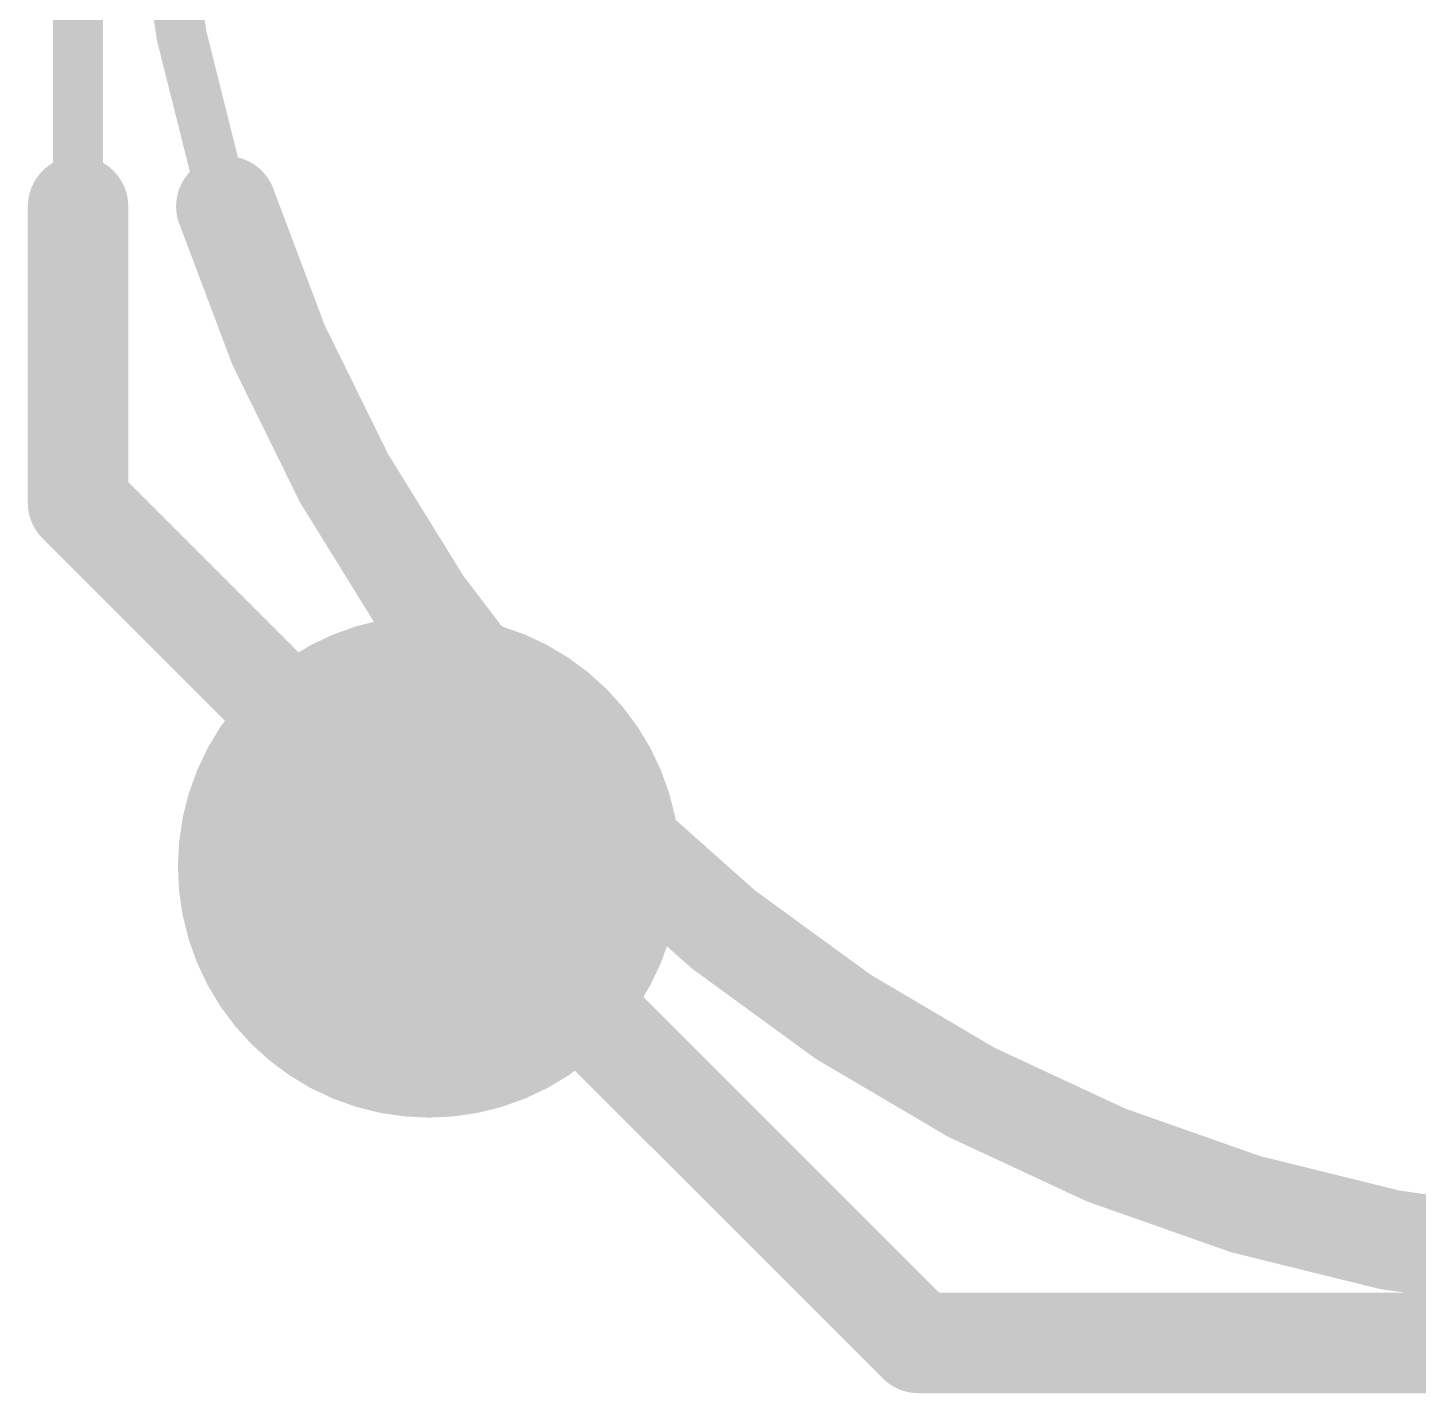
# Model space of a CAD drawing. Extents: x -8 to 103, y -21 to 29.
# Drawn here: x 11.634 to 14.447, y 13.158 to 15.921 of the extents above; entities that cross this region are included whole.
import ezdxf

# ---------------------------------------------------------------- set-up
doc = ezdxf.new("R2010")
doc.units = 0
for name, color, linetype in [('18', 110, 'CONTINUOUS'), ('21', 41, 'CONTINUOUS'), ('51', 53, 'CONTINUOUS')]:
    doc.layers.add(name, color=color, linetype=linetype)

# ---------------------------------------------------------------- blocks, each defined once
blk = doc.blocks.new('ROUNDV')
at = {"const_width": 0.5}
blk.add_lwpolyline([(0, -0.25, 1), (0, 0.25, 1), (0, -0.25)], format="xyb", dxfattribs=at)

msp = doc.modelspace()

# ---------------------------------------------------------------- linework, layer by layer
at = {"layer": '21', "const_width": 0.2032}
for points in [[(11.736, 14.96), (11.736, 15.56)], [(13.436, 13.26), (11.736, 14.96)], [(18.236, 13.26), (13.436, 13.26)]]:
    msp.add_lwpolyline(points, dxfattribs=at)
at = {"layer": '21'}
for points, const_width in [([(11.7868, 15.56, 1), (11.6852, 15.56)], 0.1016), ([(12.0844, 15.5756, 1), (11.9876, 15.5444)], 0.1016), ([(12.036, 15.56, 0.7285), (17.936, 15.56)], 0.2032), ([(11.7719, 14.9959, 1), (11.7001, 14.9241)], 0.1016), ([(11.6852, 14.96, 1), (11.7868, 14.96)], 0.1016), ([(13.436, 13.3108, 1), (13.436, 13.2092)], 0.1016), ([(13.4001, 13.2241, 1), (13.4719, 13.2959)], 0.1016)]:
    msp.add_lwpolyline(points, format="xyb", dxfattribs=dict(at, const_width=const_width))
at = {"layer": '51'}
for points, const_width in [([(14.986, 13.41, 1), (14.986, 19.61, 1), (14.986, 13.41)], 0.1016), ([(11.754, 14.978, 1), (11.718, 14.942)], 0.0508), ([(11.7106, 14.96, 1), (11.7614, 14.96)], 0.0508), ([(13.436, 13.2854, 1), (13.436, 13.2346)], 0.0508), ([(13.418, 13.242, 1), (13.454, 13.278)], 0.0508)]:
    msp.add_lwpolyline(points, format="xyb", dxfattribs=dict(at, const_width=const_width))
at = {"layer": '51', "const_width": 0.1016}
for points in [[(11.736, 14.96), (11.736, 18.06)], [(13.436, 13.26), (11.736, 14.96)], [(18.236, 13.26), (13.436, 13.26)]]:
    msp.add_lwpolyline(points, dxfattribs=at)

# ---------------------------------------------------------------- block references
at = {"layer": '18', "xscale": 1.016, "yscale": 1.016}
msp.add_blockref('ROUNDV', (12.446, 14.224), dxfattribs=at)
msp.add_blockref('ROUNDV', (12.446, 14.224), dxfattribs=at)

doc.saveas('drawing.dxf')
